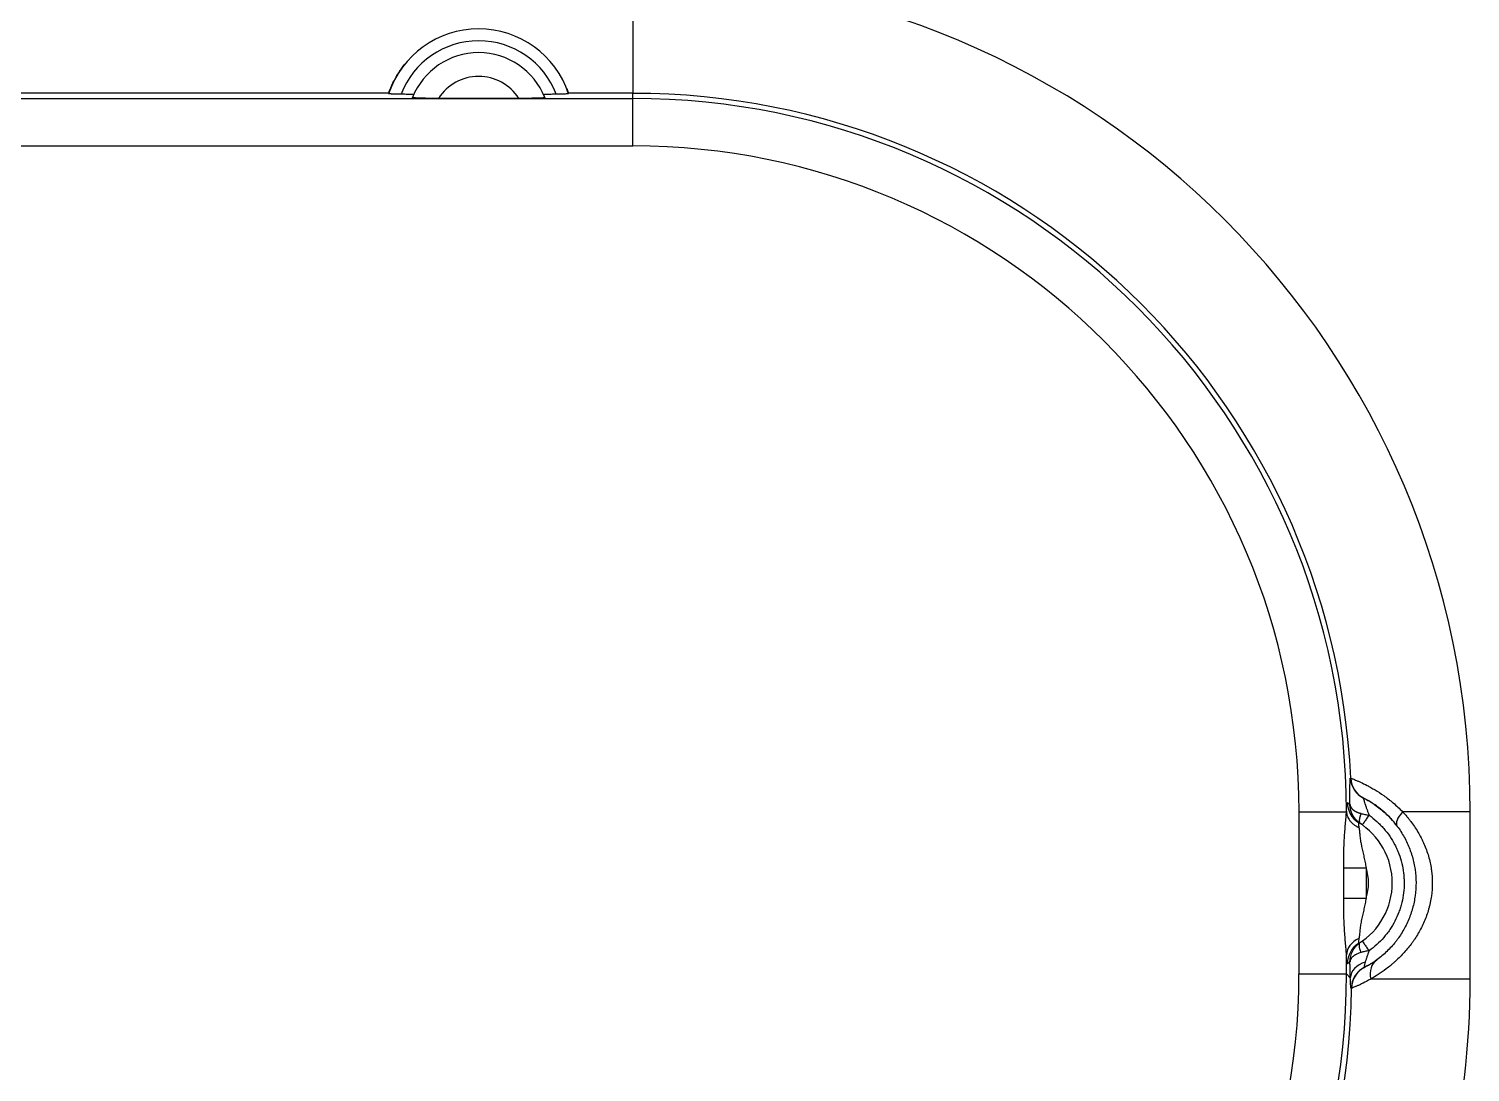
# Model space of a CAD drawing. Header units: millimetres. Extents: x -36 to 4467, y 2 to 3322.
# Drawn here: x 424.6 to 485.4, y 1465.9 to 1509.9 of the extents above; entities that cross this region are included whole.
import ezdxf

# ---------------------------------------------------------------- set-up
doc = ezdxf.new("R2010")
doc.units = ezdxf.units.MM

msp = doc.modelspace()

# ---------------------------------------------------------------- linework, layer by layer
for p, q in [((450.073, 1512.138), (450.073, 1507.141)), ((204.503, 1506.923), (450.073, 1506.923)), ((439.785, 1507.141), (272.36, 1507.141)), ((445.262, 1506.925), (441.883, 1506.925)), ((450.073, 1507.141), (447.36, 1507.141)), ((450.073, 1506.923), (450.073, 1507.141)), ((450.073, 1504.924), (450.073, 1506.923)), ((204.503, 1504.924), (450.073, 1504.924)), ((480.873, 1477.427), (480.866, 1477.431)), ((478.141, 1476.855), (480.139, 1476.855)), ((478.141, 1476.855), (478.141, 1470.02)), ((485.355, 1476.855), (482.507, 1476.855)), ((485.355, 1469.802), (485.355, 1476.855)), ((480.027, 1473.222), (480.027, 1474.489)), ((480.027, 1474.489), (480.97, 1474.489)), ((480.97, 1474.489), (480.97, 1473.222)), ((480.027, 1473.222), (480.97, 1473.222)), ((480.14, 1470.02), (480.14, 1470.826)), ((478.141, 1470.02), (480.14, 1470.02)), ((480.305, 1469.855), (480.14, 1470.02)), ((485.355, 1469.802), (481.164, 1469.802))]:
    msp.add_line(p, q)
for centre, radius, start, end in [((450.073, 1476.855), 35.282, 0, 90), ((443.573, 1505.855), 4, 18.52144, 161.47856), ((443.573, 1505.855), 3.5, 20.85375, 159.14625), ((443.573, 1505.855), 3, 21.60798, 158.39202), ((443.573, 1505.855), 2, 32.33854, 147.66146), ((450.073, 1476.855), 30.285, 2.68379, 90), ((450.073, 1476.855), 30.067, 0.03353, 90), ((450.073, 1476.855), 28.069, 0, 90), ((479.073, 1473.855), 3, 301.7587, 58.28521), ((479.073, 1473.855), 2, 341.53635, 18.46365)]:
    msp.add_arc(centre, radius, start, end)
for centre, major_axis, ratio, start_param, end_param in [((481.309, 1478.327), (0.449, 0.894), 0.999198, 2.083183, 3.143469), ((481.323, 1478.32), (0.449, 0.894), 0.999198, 2.082935, 3.140369), ((481.175, 1477.258), (-0.526, -0.851), 0.999145, 5.278476, 6.283185), ((483.077, 1476.855), (0.799, 0.601), 0.384273, 2.043515, 3.139565), ((481.139, 1470.826), (0.999, 0.045), 0.788855, 2.024696, 3.084776), ((481.178, 1470.454), (-0.526, 0.85), 0.999158, 0, 1.01688), ((478.073, 1473.855), (3.367, 2.159), 0.999999, 4.696506, 4.729383), ((481.304, 1469.855), (-0.999, -0.036), 0.721751, 5.065729, 6.232742), ((482.002, 1469.802), (0.584, -0.812), 0.780128, 3.143446, 4.200592), ((450.124, 1470.054), (-21.236, 21.236), 0.998945, 2.356803, 3.926382), ((450.124, 1470.054), (19.823, -19.823), 0.998783, 5.498396, 7.067974), ((481.341, 1469.4), (0.449, -0.894), 0.999206, 3.454344, 4.233939), ((481.355, 1469.407), (0.449, -0.894), 0.999208, 3.150201, 4.234568), ((481.341, 1469.4), (0.449, -0.894), 0.999206, 3.147129, 3.454334), ((450.334, 1469.844), (-21.248, 21.248), 0.998378, 2.356806, 3.913648), ((450.334, 1469.844), (24.779, -24.779), 0.998783, 6.130171, 7.067974)]:
    msp.add_ellipse(centre, major_axis=major_axis, ratio=ratio, start_param=start_param, end_param=end_param)
for points, knots in [([(439.785, 1507.141), (439.787, 1507.146), (439.791, 1507.159), (439.804, 1507.197), (439.813, 1507.223), (439.838, 1507.289), (439.853, 1507.328), (439.877, 1507.386), (439.882, 1507.398), (439.892, 1507.422), (439.898, 1507.435), (439.915, 1507.475), (439.927, 1507.503), (439.968, 1507.59), (439.999, 1507.654), (440.072, 1507.792), (440.114, 1507.866), (440.186, 1507.985), (440.212, 1508.025), (440.253, 1508.088), (440.267, 1508.109), (440.297, 1508.151), (440.357, 1508.236), (440.423, 1508.322), (440.476, 1508.388)], [0, 0, 0, 0, 0.129274, 0.129274, 0.258548, 0.258548, 0.387823, 0.387823, 0.420141, 0.420141, 0.45246, 0.45246, 0.517097, 0.517097, 0.646371, 0.646371, 0.775645, 0.775645, 0.840282, 0.840282, 0.872601, 0.872601, 0.904919, 1, 1, 1, 1]), ([(440.302, 1507.101), (440.264, 1507.102), (440.228, 1507.102), (440.158, 1507.103), (440.125, 1507.104), (440.077, 1507.105), (440.061, 1507.106), (440.031, 1507.107), (440.016, 1507.107), (439.974, 1507.109), (439.948, 1507.11), (439.913, 1507.111), (439.902, 1507.112), (439.881, 1507.113), (439.871, 1507.114), (439.843, 1507.115), (439.828, 1507.117), (439.81, 1507.119), (439.804, 1507.119), (439.795, 1507.121), (439.791, 1507.121), (439.782, 1507.123), (439.779, 1507.125), (439.78, 1507.126)], [0, 0, 0, 0, 0.125, 0.125, 0.25, 0.25, 0.3125, 0.3125, 0.375, 0.375, 0.5, 0.5, 0.5625, 0.5625, 0.625, 0.625, 0.75, 0.75, 0.8125, 0.8125, 0.875, 0.875, 1, 1, 1, 1]), ([(440.832, 1507.077), (440.833, 1507.078), (440.83, 1507.079), (440.818, 1507.082), (440.808, 1507.083), (440.783, 1507.086), (440.767, 1507.087), (440.73, 1507.09), (440.708, 1507.091), (440.66, 1507.093), (440.633, 1507.094), (440.576, 1507.096), (440.546, 1507.097), (440.48, 1507.098), (440.446, 1507.099), (440.376, 1507.1), (440.34, 1507.101), (440.302, 1507.101)], [0, 0, 0, 0, 0.125, 0.125, 0.25, 0.25, 0.375, 0.375, 0.5, 0.5, 0.625, 0.625, 0.75, 0.75, 0.875, 0.875, 1, 1, 1, 1]), ([(441.883, 1506.925), (441.813, 1506.925), (441.744, 1506.925), (441.608, 1506.926), (441.541, 1506.927), (441.409, 1506.928), (441.346, 1506.929), (441.227, 1506.932), (441.171, 1506.933), (441.105, 1506.935), (441.092, 1506.935), (441.067, 1506.936), (441.03, 1506.938), (440.975, 1506.94), (440.936, 1506.942), (440.909, 1506.943), (440.901, 1506.944), (440.884, 1506.945), (440.877, 1506.945), (440.84, 1506.948), (440.818, 1506.951), (440.8, 1506.953), (440.797, 1506.954), (440.792, 1506.955), (440.79, 1506.956), (440.784, 1506.958), (440.783, 1506.959), (440.783, 1506.96)], [0, 0, 0, 0, 0.125, 0.125, 0.25, 0.25, 0.375, 0.375, 0.5, 0.5, 0.53125, 0.53125, 0.5625, 0.625, 0.6875, 0.6875, 0.71875, 0.71875, 0.75, 0.75, 0.875, 0.875, 0.90625, 0.90625, 0.9375, 0.9375, 1, 1, 1, 1]), ([(446.362, 1506.96), (446.363, 1506.958), (446.356, 1506.955), (446.334, 1506.952), (446.325, 1506.951), (446.303, 1506.948), (446.291, 1506.947), (446.247, 1506.944), (446.212, 1506.942), (446.16, 1506.939), (446.149, 1506.939), (446.126, 1506.938), (446.092, 1506.937), (446.03, 1506.935), (445.975, 1506.933), (445.933, 1506.932), (445.918, 1506.932), (445.889, 1506.931), (445.874, 1506.931), (445.799, 1506.929), (445.736, 1506.928), (445.638, 1506.927), (445.604, 1506.927), (445.537, 1506.926), (445.503, 1506.926), (445.401, 1506.925), (445.332, 1506.925), (445.262, 1506.925)], [0, 0, 0, 0, 0.125, 0.125, 0.1875, 0.1875, 0.25, 0.25, 0.375, 0.375, 0.40625, 0.40625, 0.4375, 0.5, 0.5625, 0.5625, 0.59375, 0.59375, 0.625, 0.625, 0.75, 0.75, 0.8125, 0.8125, 0.875, 0.875, 1, 1, 1, 1]), ([(446.843, 1507.101), (446.806, 1507.101), (446.769, 1507.1), (446.699, 1507.099), (446.665, 1507.098), (446.616, 1507.097), (446.601, 1507.097), (446.57, 1507.096), (446.555, 1507.096), (446.512, 1507.094), (446.486, 1507.093), (446.45, 1507.091), (446.438, 1507.091), (446.422, 1507.09), (446.417, 1507.09), (446.407, 1507.089), (446.402, 1507.089), (446.378, 1507.087), (446.363, 1507.086), (446.343, 1507.084), (446.338, 1507.083), (446.328, 1507.082), (446.324, 1507.081), (446.315, 1507.079), (446.312, 1507.078), (446.313, 1507.077)], [0, 0, 0, 0, 0.125, 0.125, 0.25, 0.25, 0.3125, 0.3125, 0.375, 0.375, 0.5, 0.5, 0.5625, 0.5625, 0.59375, 0.59375, 0.625, 0.625, 0.75, 0.75, 0.8125, 0.8125, 0.875, 0.875, 1, 1, 1, 1]), ([(447.365, 1507.126), (447.366, 1507.125), (447.36, 1507.122), (447.342, 1507.119), (447.323, 1507.117), (447.316, 1507.117), (447.301, 1507.115), (447.293, 1507.115), (447.266, 1507.113), (447.245, 1507.112), (447.209, 1507.11), (447.197, 1507.11), (447.171, 1507.109), (447.157, 1507.108), (447.115, 1507.107), (447.085, 1507.106), (447.037, 1507.105), (447.02, 1507.104), (446.987, 1507.104), (446.97, 1507.103), (446.917, 1507.102), (446.881, 1507.102), (446.843, 1507.101)], [0, 0, 0, 0, 0.125, 0.25, 0.25, 0.3125, 0.3125, 0.375, 0.375, 0.5, 0.5, 0.5625, 0.5625, 0.625, 0.625, 0.75, 0.75, 0.8125, 0.8125, 0.875, 0.875, 1, 1, 1, 1]), ([(447.284, 1507.347), (447.289, 1507.335), (447.294, 1507.323), (447.302, 1507.302), (447.306, 1507.292), (447.313, 1507.274), (447.316, 1507.265), (447.331, 1507.224), (447.341, 1507.197), (447.354, 1507.159), (447.359, 1507.146), (447.36, 1507.141)], [0, 0, 0, 0, 0.100405, 0.100405, 0.190365, 0.190365, 0.280324, 0.280324, 0.640162, 0.640162, 1, 1, 1, 1]), ([(480.287, 1477.176), (480.288, 1477.256), (480.288, 1477.333), (480.288, 1477.445), (480.288, 1477.482), (480.288, 1477.553), (480.288, 1477.588), (480.288, 1477.689), (480.289, 1477.753), (480.289, 1477.842), (480.289, 1477.871), (480.289, 1477.926), (480.29, 1477.953), (480.291, 1478.027), (480.291, 1478.071), (480.293, 1478.129), (480.294, 1478.147), (480.295, 1478.171), (480.295, 1478.179), (480.296, 1478.193), (480.296, 1478.2), (480.298, 1478.232), (480.3, 1478.251), (480.304, 1478.27), (480.305, 1478.274), (480.308, 1478.28), (480.309, 1478.281), (480.311, 1478.28)], [0, 0, 0, 0, 0.125, 0.125, 0.1875, 0.1875, 0.25, 0.25, 0.375, 0.375, 0.4375, 0.4375, 0.5, 0.5, 0.625, 0.625, 0.6875, 0.6875, 0.71875, 0.71875, 0.75, 0.75, 0.875, 0.875, 0.9375, 0.9375, 1, 1, 1, 1]), ([(480.311, 1478.28), (480.313, 1478.279), (480.315, 1478.278), (480.32, 1478.276), (480.322, 1478.275), (480.325, 1478.273)], [0, 0, 0, 0, 0.499863, 0.499863, 1, 1, 1, 1]), ([(480.325, 1478.273), (480.327, 1478.273), (480.329, 1478.272), (480.336, 1478.269), (480.341, 1478.267), (480.356, 1478.261), (480.37, 1478.256), (480.42, 1478.236), (480.466, 1478.218), (480.553, 1478.182), (480.585, 1478.168), (480.638, 1478.145), (480.657, 1478.137), (480.695, 1478.12), (480.715, 1478.11), (480.817, 1478.063), (480.91, 1478.019), (481.063, 1477.939), (481.117, 1477.91), (481.2, 1477.863), (481.229, 1477.847), (481.286, 1477.814), (481.316, 1477.797), (481.464, 1477.708), (481.588, 1477.627), (481.78, 1477.491), (481.845, 1477.443), (481.944, 1477.366), (481.977, 1477.34), (482.043, 1477.286), (482.077, 1477.258), (482.244, 1477.116), (482.377, 1476.992), (482.507, 1476.855)], [0, 0, 0, 0, 0.03125, 0.03125, 0.0625, 0.0625, 0.125, 0.125, 0.25, 0.25, 0.3125, 0.3125, 0.34375, 0.34375, 0.375, 0.375, 0.5, 0.5, 0.5625, 0.5625, 0.59375, 0.59375, 0.625, 0.625, 0.75, 0.75, 0.8125, 0.8125, 0.84375, 0.84375, 0.875, 0.875, 1, 1, 1, 1]), ([(480.139, 1476.873), (480.142, 1476.934), (480.145, 1476.989), (480.149, 1477.059), (480.151, 1477.081), (480.153, 1477.111), (480.153, 1477.121), (480.155, 1477.139), (480.156, 1477.147), (480.159, 1477.187), (480.163, 1477.211), (480.169, 1477.241), (480.172, 1477.247), (480.176, 1477.245)], [0, 0, 0, 0, 0.25, 0.25, 0.375, 0.375, 0.4375, 0.4375, 0.5, 0.5, 0.75, 0.75, 1, 1, 1, 1]), ([(480.287, 1477.176), (480.288, 1477.171), (480.289, 1477.159), (480.292, 1477.143), (480.295, 1477.126), (480.3, 1477.11), (480.306, 1477.093), (480.312, 1477.078), (480.32, 1477.062), (480.329, 1477.046), (480.339, 1477.031), (480.35, 1477.016), (480.361, 1477.001), (480.374, 1476.987), (480.388, 1476.973), (480.403, 1476.959), (480.417, 1476.946), (480.43, 1476.936), (480.441, 1476.928), (480.452, 1476.919), (480.464, 1476.911), (480.476, 1476.903), (480.488, 1476.895), (480.501, 1476.888), (480.513, 1476.881), (480.526, 1476.874), (480.539, 1476.867), (480.552, 1476.861), (480.565, 1476.854), (480.578, 1476.848), (480.592, 1476.842), (480.605, 1476.836), (480.618, 1476.831), (480.632, 1476.826), (480.645, 1476.821), (480.659, 1476.816), (480.672, 1476.811), (480.686, 1476.806), (480.699, 1476.802), (480.713, 1476.798), (480.726, 1476.794), (480.739, 1476.79), (480.748, 1476.787), (480.753, 1476.786)], [0, 0, 0, 0, 0.032993, 0.06603, 0.099113, 0.132241, 0.165415, 0.198636, 0.231904, 0.26522, 0.298584, 0.331996, 0.365457, 0.398967, 0.432527, 0.466137, 0.499798, 0.522107, 0.544177, 0.566007, 0.587597, 0.608945, 0.630051, 0.650914, 0.671533, 0.691907, 0.712036, 0.731918, 0.751552, 0.770939, 0.790076, 0.808963, 0.8276, 0.845985, 0.864118, 0.881997, 0.899623, 0.916994, 0.934109, 0.950968, 0.96757, 0.983914, 1, 1, 1, 1]), ([(480.737, 1476.351), (480.734, 1476.353), (480.728, 1476.357), (480.72, 1476.363), (480.711, 1476.369), (480.702, 1476.376), (480.694, 1476.382), (480.685, 1476.388), (480.676, 1476.395), (480.668, 1476.402), (480.659, 1476.409), (480.65, 1476.416), (480.642, 1476.423), (480.633, 1476.431), (480.625, 1476.438), (480.616, 1476.446), (480.608, 1476.454), (480.6, 1476.461), (480.591, 1476.47), (480.583, 1476.478), (480.575, 1476.486), (480.566, 1476.495), (480.558, 1476.503), (480.55, 1476.512), (480.542, 1476.521), (480.534, 1476.53), (480.526, 1476.539), (480.519, 1476.549), (480.511, 1476.558), (480.503, 1476.568), (480.495, 1476.578), (480.488, 1476.588), (480.481, 1476.598), (480.473, 1476.608), (480.466, 1476.618), (480.459, 1476.629), (480.452, 1476.64), (480.445, 1476.651), (480.438, 1476.662), (480.431, 1476.673), (480.424, 1476.684), (480.418, 1476.695), (480.411, 1476.707), (480.405, 1476.719), (480.399, 1476.73), (480.393, 1476.742), (480.387, 1476.755), (480.381, 1476.767), (480.376, 1476.779), (480.37, 1476.792), (480.365, 1476.805), (480.359, 1476.817), (480.354, 1476.83), (480.349, 1476.843), (480.345, 1476.857), (480.34, 1476.87), (480.336, 1476.883), (480.331, 1476.897), (480.327, 1476.911), (480.323, 1476.925), (480.32, 1476.938), (480.316, 1476.953), (480.313, 1476.967), (480.31, 1476.981), (480.307, 1476.995), (480.304, 1477.01), (480.301, 1477.025), (480.299, 1477.039), (480.297, 1477.054), (480.295, 1477.069), (480.293, 1477.084), (480.292, 1477.099), (480.29, 1477.114), (480.289, 1477.13), (480.288, 1477.145), (480.288, 1477.16), (480.288, 1477.171), (480.287, 1477.176)], [0, 0, 0, 0, 0.010716, 0.021502, 0.032358, 0.043284, 0.05428, 0.065346, 0.076482, 0.087688, 0.098964, 0.110311, 0.121728, 0.133215, 0.144773, 0.156401, 0.168099, 0.179868, 0.191707, 0.203617, 0.215598, 0.227648, 0.23977, 0.251962, 0.264225, 0.276558, 0.288963, 0.301438, 0.313983, 0.3266, 0.339287, 0.352046, 0.364875, 0.377775, 0.390746, 0.403789, 0.416902, 0.430086, 0.443341, 0.456668, 0.470066, 0.483534, 0.497074, 0.510686, 0.524368, 0.538122, 0.551947, 0.565844, 0.579812, 0.593851, 0.607961, 0.622144, 0.636397, 0.650722, 0.665119, 0.679587, 0.694127, 0.708739, 0.723422, 0.738177, 0.753003, 0.767901, 0.782871, 0.797913, 0.813027, 0.828212, 0.843469, 0.858798, 0.874199, 0.889672, 0.905217, 0.920834, 0.936523, 0.952284, 0.968118, 0.984023, 1, 1, 1, 1]), ([(480.862, 1477.433), (480.859, 1477.434), (480.858, 1477.43), (480.859, 1477.417), (480.86, 1477.414), (480.861, 1477.407), (480.862, 1477.404), (480.864, 1477.391), (480.866, 1477.382), (480.872, 1477.361), (480.875, 1477.349), (480.88, 1477.33), (480.882, 1477.323), (480.886, 1477.31), (480.888, 1477.302), (480.899, 1477.266), (480.909, 1477.233), (480.923, 1477.189), (480.926, 1477.18), (480.932, 1477.162), (480.935, 1477.153), (480.945, 1477.125), (480.951, 1477.106), (480.971, 1477.048), (480.985, 1477.008), (481.007, 1476.947), (481.014, 1476.926), (481.029, 1476.884), (481.037, 1476.863), (481.061, 1476.799), (481.077, 1476.756), (481.094, 1476.713)], [0, 0, 0, 0, 0.125, 0.125, 0.15625, 0.15625, 0.1875, 0.1875, 0.25, 0.25, 0.3125, 0.3125, 0.34375, 0.34375, 0.375, 0.375, 0.5, 0.5, 0.53125, 0.53125, 0.5625, 0.5625, 0.625, 0.625, 0.75, 0.75, 0.8125, 0.8125, 0.875, 0.875, 1, 1, 1, 1]), ([(480.862, 1477.433), (480.945, 1477.391), (481.026, 1477.347), (481.146, 1477.276), (481.185, 1477.252), (481.264, 1477.202), (481.302, 1477.177), (481.492, 1477.046), (481.635, 1476.932), (481.905, 1476.685), (482.032, 1476.553), (482.18, 1476.375), (482.209, 1476.338), (482.265, 1476.265), (482.293, 1476.228), (482.374, 1476.116), (482.425, 1476.04), (482.569, 1475.806), (482.655, 1475.645), (482.766, 1475.393), (482.801, 1475.307), (482.848, 1475.177), (482.863, 1475.133), (482.892, 1475.045), (482.905, 1475.001), (482.969, 1474.78), (483.007, 1474.601), (483.058, 1474.238), (483.072, 1474.055), (483.073, 1473.684), (483.061, 1473.501), (483.012, 1473.138), (482.975, 1472.959), (482.913, 1472.737), (482.9, 1472.693), (482.872, 1472.605), (482.858, 1472.561), (482.811, 1472.43), (482.777, 1472.344), (482.667, 1472.092), (482.583, 1471.929), (482.44, 1471.695), (482.364, 1471.58), (482.283, 1471.468), (482.226, 1471.395), (482.198, 1471.358), (482.051, 1471.179), (481.925, 1471.046), (481.657, 1470.797), (481.514, 1470.682), (481.326, 1470.55), (481.287, 1470.524), (481.21, 1470.474), (481.17, 1470.449), (481.051, 1470.378), (480.97, 1470.333), (480.887, 1470.291)], [0, 0, 0, 0, 0.03125, 0.03125, 0.046875, 0.046875, 0.0625, 0.0625, 0.125, 0.125, 0.1875, 0.1875, 0.203125, 0.203125, 0.21875, 0.21875, 0.25, 0.25, 0.3125, 0.3125, 0.34375, 0.34375, 0.359375, 0.359375, 0.375, 0.375, 0.4375, 0.4375, 0.5, 0.5, 0.5625, 0.5625, 0.625, 0.625, 0.640625, 0.640625, 0.65625, 0.65625, 0.6875, 0.6875, 0.75, 0.75, 0.78125, 0.796875, 0.796875, 0.8125, 0.8125, 0.875, 0.875, 0.9375, 0.9375, 0.953125, 0.953125, 0.96875, 0.96875, 1, 1, 1, 1]), ([(482.277, 1476.255), (482.191, 1476.369), (482.103, 1476.473), (481.929, 1476.662), (481.841, 1476.748), (481.735, 1476.844), (481.713, 1476.862), (481.671, 1476.899), (481.609, 1476.951), (481.55, 1476.998), (481.435, 1477.086), (481.364, 1477.136), (481.283, 1477.19), (481.267, 1477.201), (481.236, 1477.221), (481.221, 1477.23), (481.177, 1477.258), (481.15, 1477.274), (481.074, 1477.32), (481.031, 1477.344), (480.977, 1477.373), (480.961, 1477.382), (480.94, 1477.393), (480.933, 1477.396), (480.921, 1477.403), (480.916, 1477.406), (480.89, 1477.419), (480.878, 1477.425), (480.873, 1477.427)], [0, 0, 0, 0, 0.125, 0.125, 0.25, 0.25, 0.28125, 0.28125, 0.3125, 0.375, 0.375, 0.5, 0.5, 0.53125, 0.53125, 0.5625, 0.5625, 0.625, 0.625, 0.75, 0.75, 0.8125, 0.8125, 0.84375, 0.84375, 0.875, 0.875, 1, 1, 1, 1]), ([(480.027, 1474.489), (480.027, 1474.593), (480.027, 1474.698), (480.028, 1474.907), (480.03, 1475.011), (480.033, 1475.219), (480.036, 1475.323), (480.044, 1475.531), (480.049, 1475.634), (480.061, 1475.841), (480.068, 1475.942), (480.083, 1476.142), (480.091, 1476.239), (480.104, 1476.383), (480.108, 1476.43), (480.116, 1476.524), (480.12, 1476.57), (480.131, 1476.705), (480.137, 1476.79), (480.139, 1476.87)], [0, 0, 0, 0, 0.125, 0.125, 0.25, 0.25, 0.375, 0.375, 0.5, 0.5, 0.625, 0.625, 0.75, 0.75, 0.8125, 0.8125, 0.875, 0.875, 1, 1, 1, 1]), ([(480.14, 1476.876), (480.141, 1476.842), (480.145, 1476.807), (480.155, 1476.756), (480.159, 1476.739), (480.169, 1476.704), (480.175, 1476.687), (480.194, 1476.637), (480.224, 1476.572), (480.266, 1476.51), (480.301, 1476.465), (480.313, 1476.45), (480.339, 1476.422), (480.352, 1476.407), (480.394, 1476.366), (480.454, 1476.315), (480.531, 1476.264), (480.576, 1476.239), (480.59, 1476.231), (480.595, 1476.229), (480.604, 1476.224), (480.627, 1476.212), (480.651, 1476.201), (480.67, 1476.193)], [0, 0, 0, 0, 0.125, 0.125, 0.1875, 0.1875, 0.25, 0.25, 0.375, 0.5, 0.5, 0.5625, 0.5625, 0.625, 0.625, 0.75, 0.875, 0.90625, 0.90625, 0.921875, 0.921875, 0.9375, 1, 1, 1, 1]), ([(480.757, 1476.785), (480.755, 1476.782), (480.752, 1476.775), (480.748, 1476.764), (480.744, 1476.754), (480.74, 1476.744), (480.736, 1476.734), (480.733, 1476.724), (480.729, 1476.714), (480.726, 1476.704), (480.723, 1476.695), (480.72, 1476.685), (480.717, 1476.676), (480.714, 1476.667), (480.711, 1476.658), (480.709, 1476.65), (480.706, 1476.641), (480.704, 1476.632), (480.702, 1476.624), (480.7, 1476.616), (480.698, 1476.608), (480.696, 1476.6), (480.694, 1476.592), (480.693, 1476.584), (480.691, 1476.577), (480.69, 1476.569), (480.689, 1476.562), (480.687, 1476.555), (480.686, 1476.547), (480.685, 1476.54), (480.685, 1476.533), (480.684, 1476.527), (480.683, 1476.52), (480.683, 1476.513), (480.683, 1476.507), (480.682, 1476.5), (480.682, 1476.494), (480.682, 1476.488), (480.682, 1476.481), (480.682, 1476.475), (480.683, 1476.469), (480.683, 1476.463), (480.684, 1476.458), (480.684, 1476.452), (480.685, 1476.446), (480.686, 1476.441), (480.687, 1476.436), (480.688, 1476.43), (480.689, 1476.425), (480.691, 1476.42), (480.692, 1476.415), (480.694, 1476.41), (480.695, 1476.405), (480.697, 1476.401), (480.699, 1476.396), (480.701, 1476.392), (480.703, 1476.387), (480.705, 1476.383), (480.708, 1476.379), (480.71, 1476.375), (480.713, 1476.371), (480.716, 1476.367), (480.719, 1476.364), (480.722, 1476.36), (480.725, 1476.357), (480.728, 1476.354), (480.732, 1476.351), (480.734, 1476.349), (480.735, 1476.348)], [0, 0, 0, 0, 0.016919, 0.0337, 0.050346, 0.066858, 0.083241, 0.099496, 0.115628, 0.131639, 0.147532, 0.16331, 0.178979, 0.194539, 0.209997, 0.225355, 0.240617, 0.255786, 0.270869, 0.285867, 0.300786, 0.315629, 0.330402, 0.345109, 0.359754, 0.374341, 0.388876, 0.403363, 0.417807, 0.432213, 0.446586, 0.46093, 0.475251, 0.489554, 0.503843, 0.518124, 0.532402, 0.546682, 0.560968, 0.575267, 0.589582, 0.60392, 0.618285, 0.632682, 0.647116, 0.661592, 0.676116, 0.690691, 0.705323, 0.720016, 0.734775, 0.749605, 0.764511, 0.779496, 0.794566, 0.809724, 0.824975, 0.840323, 0.855773, 0.871327, 0.886991, 0.902767, 0.918661, 0.934674, 0.950811, 0.967076, 0.983471, 1, 1, 1, 1]), ([(480.753, 1476.786), (480.804, 1476.77), (480.859, 1476.757), (480.973, 1476.733), (481.032, 1476.722), (481.093, 1476.713)], [0, 0, 0, 0, 0.5, 0.5, 1, 1, 1, 1]), ([(481.094, 1476.712), (481.052, 1476.653), (481.013, 1476.597), (480.942, 1476.497), (480.911, 1476.453), (480.859, 1476.38), (480.839, 1476.352), (480.812, 1476.314), (480.805, 1476.304), (480.805, 1476.304)], [0, 0, 0, 0, 0.250102, 0.250102, 0.500204, 0.500204, 0.750306, 0.750306, 1, 1, 1, 1]), ([(481.094, 1476.713), (481.207, 1476.633), (481.315, 1476.546), (481.47, 1476.406), (481.545, 1476.334), (481.618, 1476.258), (481.666, 1476.206), (481.689, 1476.18), (481.804, 1476.048), (481.889, 1475.938), (482.045, 1475.708), (482.116, 1475.589), (482.212, 1475.404), (482.242, 1475.341), (482.285, 1475.245), (482.299, 1475.212), (482.326, 1475.147), (482.338, 1475.115), (482.4, 1474.951), (482.481, 1474.685), (482.531, 1474.412), (482.556, 1474.204), (482.562, 1474.135), (482.568, 1474.03), (482.57, 1473.994), (482.572, 1473.924), (482.573, 1473.89), (482.573, 1473.715), (482.556, 1473.438), (482.507, 1473.164), (482.465, 1472.995), (482.456, 1472.961), (482.438, 1472.893), (482.428, 1472.859), (482.397, 1472.759), (482.374, 1472.693), (482.301, 1472.497), (482.245, 1472.37), (482.117, 1472.124), (482.046, 1472.004), (481.948, 1471.859), (481.928, 1471.831), (481.886, 1471.774), (481.865, 1471.746), (481.801, 1471.663), (481.757, 1471.609), (481.62, 1471.452), (481.523, 1471.353), (481.317, 1471.166), (481.208, 1471.079), (481.094, 1470.998)], [0, 0, 0, 0, 0.0625, 0.0625, 0.09375, 0.109375, 0.109375, 0.125, 0.125, 0.1875, 0.1875, 0.25, 0.25, 0.28125, 0.28125, 0.296875, 0.296875, 0.3125, 0.3125, 0.375, 0.4375, 0.4375, 0.46875, 0.46875, 0.484375, 0.484375, 0.5, 0.5, 0.5625, 0.625, 0.625, 0.640625, 0.640625, 0.65625, 0.65625, 0.6875, 0.6875, 0.75, 0.75, 0.8125, 0.8125, 0.828125, 0.828125, 0.84375, 0.84375, 0.875, 0.875, 0.9375, 0.9375, 1, 1, 1, 1]), ([(482.507, 1476.855), (482.566, 1476.793), (482.624, 1476.728), (482.71, 1476.627), (482.738, 1476.593), (482.794, 1476.523), (482.822, 1476.488), (482.957, 1476.31), (483.059, 1476.161), (483.199, 1475.925), (483.244, 1475.845), (483.307, 1475.721), (483.328, 1475.68), (483.368, 1475.596), (483.388, 1475.553), (483.482, 1475.338), (483.546, 1475.162), (483.65, 1474.804), (483.69, 1474.621), (483.724, 1474.387), (483.73, 1474.34), (483.741, 1474.246), (483.745, 1474.198), (483.756, 1474.056), (483.759, 1473.962), (483.76, 1473.679), (483.747, 1473.492), (483.709, 1473.213), (483.693, 1473.121), (483.664, 1472.982), (483.648, 1472.913), (483.631, 1472.845), (483.618, 1472.799), (483.612, 1472.776), (483.554, 1472.571), (483.491, 1472.395), (483.345, 1472.055), (483.261, 1471.892), (483.122, 1471.655), (483.074, 1471.577), (483.01, 1471.482), (482.997, 1471.463), (482.972, 1471.426), (482.933, 1471.37), (482.893, 1471.316), (482.759, 1471.137), (482.647, 1471.004), (482.416, 1470.756), (482.298, 1470.64), (482.148, 1470.506), (482.118, 1470.479), (482.058, 1470.427), (482.028, 1470.402), (481.937, 1470.328), (481.878, 1470.281), (481.702, 1470.147), (481.588, 1470.067), (481.368, 1469.923), (481.263, 1469.859), (481.164, 1469.802)], [0, 0, 0, 0, 0.03125, 0.03125, 0.046875, 0.046875, 0.0625, 0.0625, 0.125, 0.125, 0.15625, 0.15625, 0.171875, 0.171875, 0.1875, 0.1875, 0.25, 0.25, 0.3125, 0.3125, 0.328125, 0.328125, 0.34375, 0.34375, 0.375, 0.375, 0.4375, 0.4375, 0.46875, 0.46875, 0.484375, 0.492187, 0.492187, 0.5, 0.5, 0.5625, 0.5625, 0.625, 0.625, 0.65625, 0.65625, 0.664062, 0.664062, 0.671875, 0.6875, 0.6875, 0.75, 0.75, 0.8125, 0.8125, 0.828125, 0.828125, 0.84375, 0.84375, 0.875, 0.875, 0.9375, 0.9375, 1, 1, 1, 1]), ([(480.65, 1476.407), (480.648, 1476.408), (480.647, 1476.408), (480.646, 1476.404), (480.645, 1476.401), (480.644, 1476.388), (480.645, 1476.374), (480.647, 1476.35), (480.648, 1476.345), (480.649, 1476.335), (480.651, 1476.318), (480.654, 1476.299), (480.659, 1476.258), (480.664, 1476.227), (480.67, 1476.193)], [0, 0, 0, 0, 0.125, 0.125, 0.25, 0.25, 0.5, 0.5, 0.5625, 0.5625, 0.625, 0.75, 0.75, 1, 1, 1, 1]), ([(480.67, 1476.193), (480.679, 1476.141), (480.684, 1476.084), (480.693, 1475.991), (480.696, 1475.959), (480.701, 1475.91), (480.703, 1475.893), (480.706, 1475.859), (480.708, 1475.842), (480.718, 1475.755), (480.727, 1475.684), (480.745, 1475.574), (480.751, 1475.537), (480.762, 1475.481), (480.765, 1475.463), (480.773, 1475.425), (480.776, 1475.407), (480.796, 1475.314), (480.812, 1475.239), (480.846, 1475.09), (480.864, 1475.015), (480.897, 1474.866), (480.914, 1474.791), (480.944, 1474.64), (480.958, 1474.565), (480.97, 1474.489)], [0, 0, 0, 0, 0.125, 0.125, 0.1875, 0.1875, 0.21875, 0.21875, 0.25, 0.25, 0.375, 0.375, 0.4375, 0.4375, 0.46875, 0.46875, 0.5, 0.5, 0.625, 0.625, 0.75, 0.75, 0.875, 0.875, 1, 1, 1, 1]), ([(480.14, 1470.826), (480.138, 1470.907), (480.132, 1470.992), (480.121, 1471.126), (480.118, 1471.172), (480.109, 1471.265), (480.105, 1471.313), (480.092, 1471.458), (480.084, 1471.557), (480.068, 1471.758), (480.061, 1471.861), (480.052, 1472.016), (480.049, 1472.068), (480.044, 1472.172), (480.042, 1472.224), (480.036, 1472.381), (480.034, 1472.486), (480.03, 1472.696), (480.028, 1472.801), (480.027, 1473.011), (480.027, 1473.117), (480.027, 1473.222)], [0, 0, 0, 0, 0.125, 0.125, 0.1875, 0.1875, 0.25, 0.25, 0.375, 0.375, 0.5, 0.5, 0.5625, 0.5625, 0.625, 0.625, 0.75, 0.75, 0.875, 0.875, 1, 1, 1, 1]), ([(480.97, 1473.222), (480.958, 1473.146), (480.944, 1473.07), (480.913, 1472.919), (480.897, 1472.844), (480.863, 1472.694), (480.846, 1472.619), (480.812, 1472.469), (480.795, 1472.394), (480.776, 1472.301), (480.772, 1472.282), (480.765, 1472.245), (480.761, 1472.226), (480.751, 1472.17), (480.744, 1472.133), (480.727, 1472.024), (480.717, 1471.952), (480.708, 1471.865), (480.706, 1471.848), (480.702, 1471.814), (480.701, 1471.797), (480.696, 1471.747), (480.693, 1471.716), (480.684, 1471.623), (480.678, 1471.567), (480.67, 1471.515)], [0, 0, 0, 0, 0.125, 0.125, 0.25, 0.25, 0.375, 0.375, 0.5, 0.5, 0.53125, 0.53125, 0.5625, 0.5625, 0.625, 0.625, 0.75, 0.75, 0.78125, 0.78125, 0.8125, 0.8125, 0.875, 0.875, 1, 1, 1, 1]), ([(480.289, 1470.525), (480.289, 1470.535), (480.289, 1470.546), (480.29, 1470.566), (480.292, 1470.597), (480.297, 1470.647), (480.303, 1470.688), (480.311, 1470.728), (480.315, 1470.748), (480.33, 1470.807), (480.342, 1470.846), (480.365, 1470.903), (480.372, 1470.922), (480.39, 1470.959), (480.399, 1470.978), (480.428, 1471.032), (480.47, 1471.101), (480.52, 1471.164), (480.561, 1471.21), (480.575, 1471.225), (480.604, 1471.253), (480.619, 1471.267), (480.666, 1471.308), (480.698, 1471.333), (480.732, 1471.356)], [0, 0, 0, 0, 0.03125, 0.03125, 0.0625, 0.125, 0.1875, 0.1875, 0.25, 0.25, 0.375, 0.375, 0.4375, 0.4375, 0.5, 0.5, 0.625, 0.75, 0.75, 0.8125, 0.8125, 0.875, 0.875, 1, 1, 1, 1]), ([(480.67, 1471.515), (480.664, 1471.481), (480.659, 1471.45), (480.652, 1471.397), (480.65, 1471.375), (480.648, 1471.351), (480.647, 1471.347), (480.647, 1471.339), (480.646, 1471.328), (480.646, 1471.32), (480.647, 1471.311), (480.648, 1471.308), (480.649, 1471.304), (480.65, 1471.304), (480.652, 1471.305)], [0, 0, 0, 0, 0.25, 0.25, 0.5, 0.5, 0.5625, 0.5625, 0.625, 0.75, 0.75, 0.875, 0.875, 1, 1, 1, 1]), ([(480.76, 1470.926), (480.739, 1470.978), (480.721, 1471.028), (480.697, 1471.121), (480.689, 1471.164), (480.685, 1471.239), (480.688, 1471.272), (480.704, 1471.324), (480.717, 1471.344), (480.735, 1471.358)], [0, 0, 0, 0, 0.25, 0.25, 0.5, 0.5, 0.75, 0.75, 1, 1, 1, 1]), ([(480.805, 1471.406), (480.807, 1471.404), (480.815, 1471.392), (480.843, 1471.352), (480.863, 1471.324), (480.914, 1471.251), (480.945, 1471.208), (481.014, 1471.11), (481.053, 1471.055), (481.094, 1470.998)], [0, 0, 0, 0, 0.25, 0.25, 0.5, 0.5, 0.75, 0.75, 1, 1, 1, 1]), ([(480.179, 1470.454), (480.177, 1470.453), (480.175, 1470.454), (480.172, 1470.461), (480.17, 1470.466), (480.166, 1470.482), (480.165, 1470.491), (480.162, 1470.509), (480.161, 1470.516), (480.16, 1470.53), (480.159, 1470.537), (480.155, 1470.577), (480.152, 1470.617), (480.146, 1470.711), (480.143, 1470.765), (480.14, 1470.826)], [0, 0, 0, 0, 0.125, 0.125, 0.25, 0.25, 0.375, 0.375, 0.4375, 0.4375, 0.5, 0.5, 0.75, 0.75, 1, 1, 1, 1]), ([(480.76, 1470.925), (480.725, 1470.916), (480.657, 1470.894), (480.597, 1470.869), (480.554, 1470.848), (480.54, 1470.841), (480.513, 1470.826), (480.5, 1470.819), (480.464, 1470.796), (480.419, 1470.763), (480.383, 1470.727), (480.359, 1470.699), (480.351, 1470.689), (480.338, 1470.67), (480.332, 1470.66), (480.315, 1470.631), (480.307, 1470.61), (480.297, 1470.579), (480.294, 1470.563), (480.291, 1470.547), (480.29, 1470.536), (480.289, 1470.531), (480.289, 1470.525)], [0, 0, 0, 0, 0.125, 0.25, 0.25, 0.3125, 0.3125, 0.375, 0.375, 0.5, 0.625, 0.625, 0.6875, 0.6875, 0.75, 0.75, 0.875, 0.875, 0.9375, 0.96875, 0.96875, 1, 1, 1, 1]), ([(480.305, 1469.855), (480.303, 1469.902), (480.301, 1469.951), (480.298, 1470.055), (480.297, 1470.109), (480.295, 1470.194), (480.294, 1470.222), (480.293, 1470.281), (480.293, 1470.31), (480.291, 1470.401), (480.29, 1470.462), (480.289, 1470.525)], [0, 0, 0, 0, 0.25, 0.25, 0.5, 0.5, 0.625, 0.625, 0.75, 0.75, 1, 1, 1, 1]), ([(481.094, 1470.998), (481.034, 1470.989), (480.976, 1470.979), (480.864, 1470.955), (480.811, 1470.941), (480.76, 1470.926)], [0, 0, 0, 0, 0.5, 0.5, 1, 1, 1, 1]), ([(480.934, 1470.519), (480.924, 1470.484), (480.915, 1470.452), (480.904, 1470.409), (480.901, 1470.396), (480.895, 1470.371), (480.893, 1470.36), (480.887, 1470.329), (480.884, 1470.314), (480.883, 1470.301), (480.883, 1470.299), (480.884, 1470.295), (480.884, 1470.291), (480.886, 1470.29), (480.887, 1470.291)], [0, 0, 0, 0, 0.25, 0.25, 0.375, 0.375, 0.5, 0.5, 0.75, 0.75, 0.8125, 0.8125, 0.875, 1, 1, 1, 1]), ([(480.898, 1470.296), (480.904, 1470.299), (480.919, 1470.306), (480.967, 1470.332), (481.001, 1470.35), (481.067, 1470.387), (481.091, 1470.401), (481.144, 1470.432), (481.173, 1470.45), (481.267, 1470.508), (481.338, 1470.555), (481.417, 1470.612)], [0, 0, 0, 0, 0.25, 0.25, 0.5, 0.5, 0.625, 0.625, 0.75, 0.75, 1, 1, 1, 1]), ([(481.094, 1470.998), (481.078, 1470.955), (481.062, 1470.913), (481.032, 1470.829), (481.018, 1470.788), (480.998, 1470.728), (480.991, 1470.707), (480.978, 1470.668), (480.972, 1470.648), (480.954, 1470.59), (480.943, 1470.554), (480.934, 1470.519)], [0, 0, 0, 0, 0.25, 0.25, 0.5, 0.5, 0.625, 0.625, 0.75, 0.75, 1, 1, 1, 1]), ([(480.342, 1469.413), (480.338, 1469.411), (480.334, 1469.42), (480.33, 1469.443), (480.329, 1469.448), (480.328, 1469.46), (480.327, 1469.467), (480.325, 1469.481), (480.324, 1469.489), (480.323, 1469.506), (480.322, 1469.515), (480.318, 1469.562), (480.316, 1469.609), (480.311, 1469.692), (480.31, 1469.722), (480.307, 1469.786), (480.306, 1469.819), (480.305, 1469.855)], [0, 0, 0, 0, 0.25, 0.25, 0.3125, 0.3125, 0.375, 0.375, 0.4375, 0.4375, 0.5, 0.5, 0.75, 0.75, 0.875, 0.875, 1, 1, 1, 1]), ([(480.356, 1469.419), (480.353, 1469.418), (480.351, 1469.417), (480.346, 1469.415), (480.344, 1469.414), (480.342, 1469.413)], [0, 0, 0, 0, 0.499857, 0.499857, 1, 1, 1, 1]), ([(481.164, 1469.802), (481.044, 1469.734), (480.936, 1469.679), (480.792, 1469.608), (480.747, 1469.587), (480.684, 1469.558), (480.664, 1469.549), (480.626, 1469.532), (480.607, 1469.524), (480.573, 1469.509), (480.556, 1469.502), (480.525, 1469.488), (480.511, 1469.482), (480.47, 1469.465), (480.446, 1469.456), (480.388, 1469.432), (480.364, 1469.422), (480.356, 1469.419)], [0, 0, 0, 0, 0.25, 0.25, 0.375, 0.375, 0.4375, 0.4375, 0.5, 0.5, 0.5625, 0.5625, 0.625, 0.625, 0.75, 0.75, 1, 1, 1, 1])]:
    msp.add_open_spline(points, degree=3, knots=knots)
for points in [[(480.176, 1477.245), (480.213, 1477.223), (480.25, 1477.2), (480.287, 1477.176)], [(480.737, 1476.351), (480.708, 1476.371), (480.679, 1476.389), (480.65, 1476.407)], [(480.887, 1470.291), (480.891, 1470.293), (480.895, 1470.294), (480.898, 1470.296)]]:
    msp.add_open_spline(points, degree=3)

doc.saveas('drawing.dxf')
